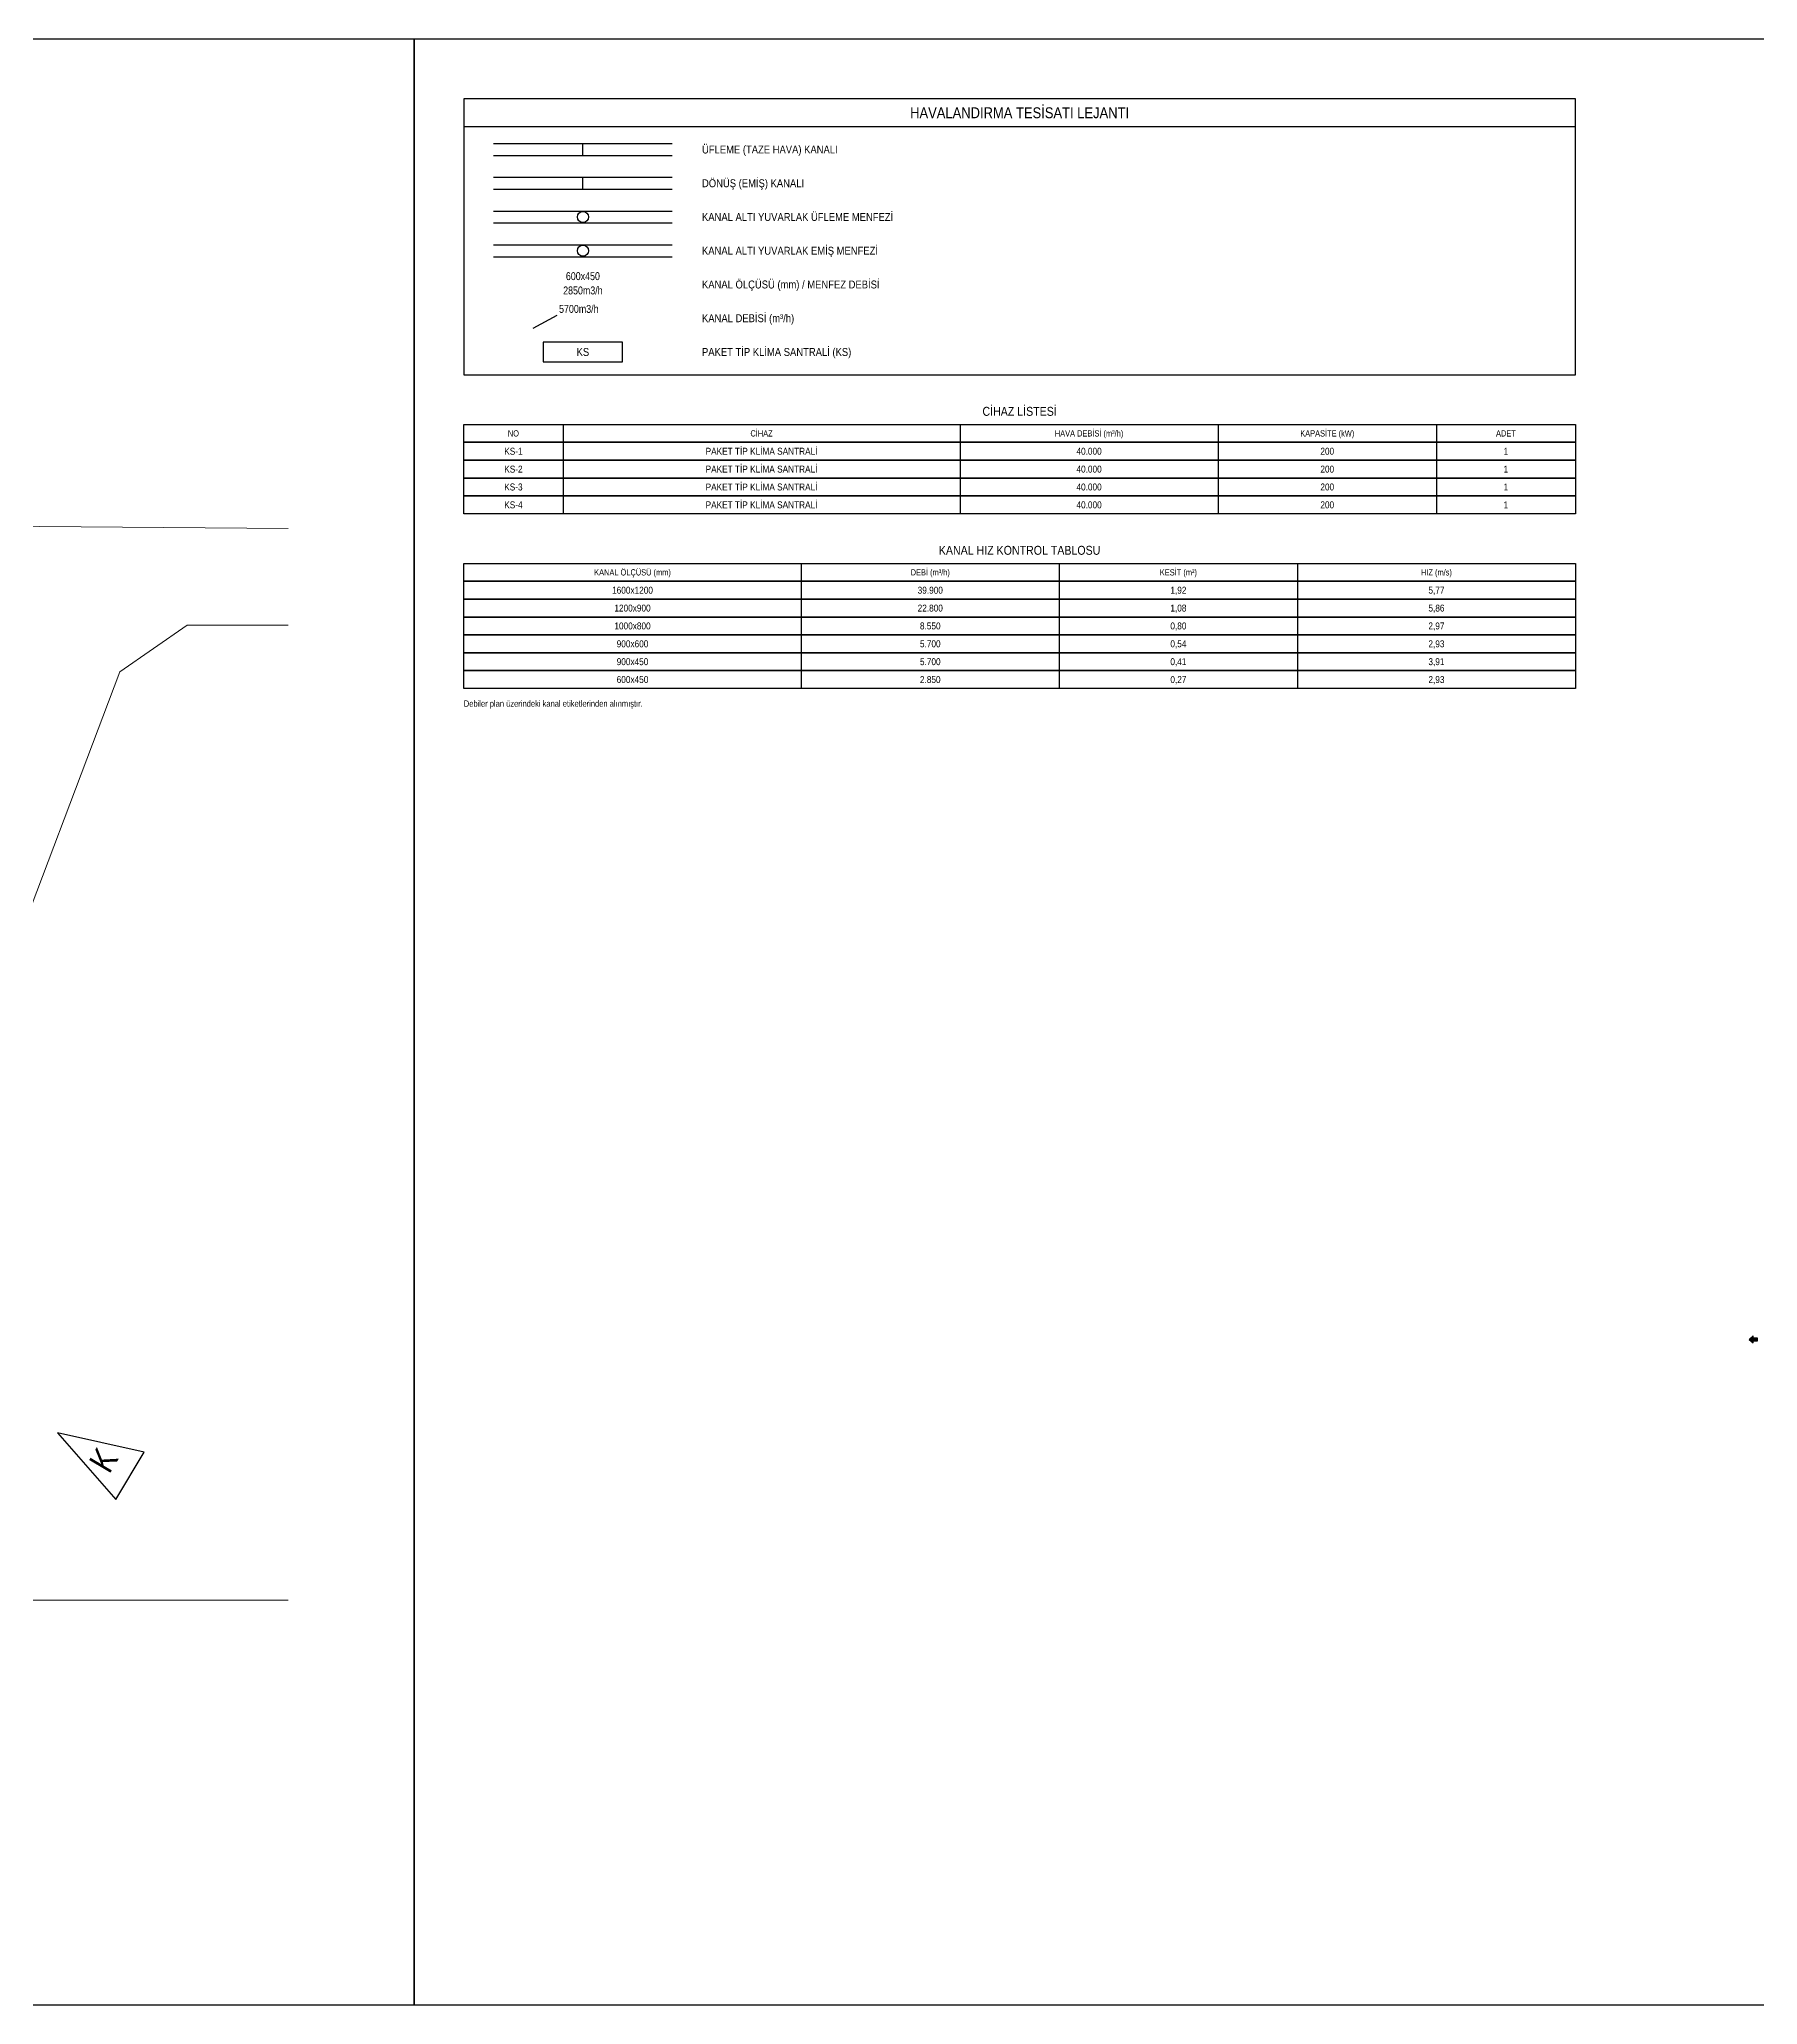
# Model space of a CAD drawing. Header units: centimetres. Extents: x 26200 to 113000, y -600 to 9300.
# Drawn here: x 42112 to 50768, y -600 to 9300 of the extents above; entities that cross this region are included whole.
import ezdxf
from ezdxf.enums import TextEntityAlignment as Align

# ---------------------------------------------------------------- set-up
doc = ezdxf.new("R2010")
doc.units = ezdxf.units.CM
for name, color, linetype in [('A-ANNO-TEXT', 8, 'Continuous'), ('L-SITE-CURB', 8, 'Continuous'), ('MTY-CIHAZ', 135, 'Continuous'), ('MTY-DONUS-KANALI', 4, 'Continuous'), ('MTY-UFLEME-CAP', 21, 'Continuous'), ('MTY-UFLEME-KANALI', 20, 'Continuous'), ('ROTAS-HAV-LEJANT', 7, 'Continuous'), ('ROTAS-HAV-TABLO', 7, 'Continuous'), ('ROTAS-PAFTA', 144, 'Continuous')]:
    doc.layers.add(name, color=color, linetype=linetype)
doc.styles.add('ANTET', font='ARIALN.TTF', dxfattribs={"height": 15})
doc.styles.add('ROTAS', font='arial.ttf')

msp = doc.modelspace()

# ---------------------------------------------------------------- hatches: boundary and pattern name
at = {"layer": 'A-ANNO-TEXT'}
h = msp.add_hatch(color=256, dxfattribs=at)
h.dxf.hatch_style = 1
h.paths.add_polyline_path([(50724.9, 2751.1), (50746.1, 2733.4), (50746.1, 2744.4), (50767.2, 2744.4), (50767.2, 2757.8), (50746.1, 2757.8), (50746.1, 2768.8)])

# ---------------------------------------------------------------- linework, layer by layer
for points in [[(50724.9, 2751.1), (50746.1, 2733.4), (50746.1, 2744.4), (50767.2, 2744.4), (50767.2, 2757.8), (50746.1, 2757.8), (50746.1, 2768.8)], [(42202.7, 2280.4), (42497.3, 1944), (42639.1, 2182.8)]]:
    msp.add_lwpolyline(points, close=True, dxfattribs=at)
at = {"layer": 'L-SITE-CURB', "lineweight": 0}
for p, q in [((40790, 6856.4), (43365.5, 6835.5)), ((42517.3, 6114.2), (42855.8, 6348.1)), ((42855.8, 6348.1), (43365.5, 6348.1)), ((42517.3, 6114.2), (40836.5, 1671.8)), ((40998, 1438), (43365.5, 1438))]:
    msp.add_line(p, q, dxfattribs=at)
at = {"layer": 'MTY-CIHAZ'}
msp.add_lwpolyline([(44650, 7675), (45050, 7675), (45050, 7775), (44650, 7775)], close=True, dxfattribs=at)
at = {"layer": 'MTY-DONUS-KANALI'}
msp.add_line((44850, 8545), (44850, 8605), dxfattribs=at)
for points in [[(44400, 8605), (45300, 8605)], [(44400, 8545), (45300, 8545)], [(44400, 8265), (45300, 8265)], [(44400, 8205), (45300, 8205)]]:
    msp.add_lwpolyline(points, dxfattribs=at)
msp.add_circle((44850, 8235), 28, dxfattribs=at)
at = {"layer": 'MTY-UFLEME-CAP'}
msp.add_lwpolyline([(44600, 7845), (44720, 7910)], dxfattribs=at)
at = {"layer": 'MTY-UFLEME-KANALI'}
msp.add_line((44850, 8715), (44850, 8775), dxfattribs=at)
for points in [[(44400, 8775), (45300, 8775)], [(44400, 8715), (45300, 8715)], [(44400, 8435), (45300, 8435)], [(44400, 8375), (45300, 8375)]]:
    msp.add_lwpolyline(points, dxfattribs=at)
msp.add_circle((44850, 8405), 28, dxfattribs=at)
at = {"layer": 'ROTAS-HAV-LEJANT'}
msp.add_line((44250, 8860), (49850, 8860), dxfattribs=at)
msp.add_lwpolyline([(44250, 7610), (49850, 7610), (49850, 9000), (44250, 9000)], close=True, dxfattribs=at)
at = {"layer": 'ROTAS-HAV-TABLO'}
for p, q in [((44750, 7360), (44750, 7270)), ((46750, 7360), (46750, 7270)), ((48050, 7360), (48050, 7270)), ((49150, 7360), (49150, 7270)), ((44750, 7270), (44750, 7180)), ((46750, 7270), (46750, 7180)), ((48050, 7270), (48050, 7180)), ((49150, 7270), (49150, 7180)), ((44750, 7180), (44750, 7090)), ((46750, 7180), (46750, 7090)), ((48050, 7180), (48050, 7090)), ((49150, 7180), (49150, 7090)), ((44750, 7090), (44750, 7000)), ((46750, 7090), (46750, 7000)), ((48050, 7090), (48050, 7000)), ((49150, 7090), (49150, 7000)), ((44750, 7000), (44750, 6910)), ((46750, 7000), (46750, 6910)), ((48050, 7000), (48050, 6910)), ((49150, 7000), (49150, 6910)), ((45950, 6660), (45950, 6570)), ((47250, 6660), (47250, 6570)), ((48450, 6660), (48450, 6570)), ((45950, 6570), (45950, 6480)), ((47250, 6570), (47250, 6480)), ((48450, 6570), (48450, 6480)), ((45950, 6480), (45950, 6390)), ((47250, 6480), (47250, 6390)), ((48450, 6480), (48450, 6390)), ((45950, 6390), (45950, 6300)), ((47250, 6390), (47250, 6300)), ((48450, 6390), (48450, 6300)), ((45950, 6300), (45950, 6210)), ((47250, 6300), (47250, 6210)), ((48450, 6300), (48450, 6210)), ((45950, 6210), (45950, 6120)), ((47250, 6210), (47250, 6120)), ((48450, 6210), (48450, 6120)), ((45950, 6120), (45950, 6030)), ((47250, 6120), (47250, 6030)), ((48450, 6120), (48450, 6030))]:
    msp.add_line(p, q, dxfattribs=at)
for points in [[(44250, 7360), (49850, 7360), (49850, 7270), (44250, 7270)], [(44250, 7270), (49850, 7270), (49850, 7180), (44250, 7180)], [(44250, 7180), (49850, 7180), (49850, 7090), (44250, 7090)], [(44250, 7090), (49850, 7090), (49850, 7000), (44250, 7000)], [(44250, 7000), (49850, 7000), (49850, 6910), (44250, 6910)], [(44250, 6660), (49850, 6660), (49850, 6570), (44250, 6570)], [(44250, 6570), (49850, 6570), (49850, 6480), (44250, 6480)], [(44250, 6480), (49850, 6480), (49850, 6390), (44250, 6390)], [(44250, 6390), (49850, 6390), (49850, 6300), (44250, 6300)], [(44250, 6300), (49850, 6300), (49850, 6210), (44250, 6210)], [(44250, 6210), (49850, 6210), (49850, 6120), (44250, 6120)], [(44250, 6120), (49850, 6120), (49850, 6030), (44250, 6030)]]:
    msp.add_lwpolyline(points, close=True, dxfattribs=at)
at = {"layer": 'ROTAS-PAFTA'}
for points in [[(28500, -600), (44000, -600), (44000, 9300), (28500, 9300)], [(44000, -600), (75600, -600), (75600, 9300), (44000, 9300)]]:
    msp.add_lwpolyline(points, close=True, dxfattribs=at)

# ---------------------------------------------------------------- texts
at = {"layer": 'A-ANNO-TEXT', "insert": (42434.9, 2142.6), "char_height": 125, "attachment_point": 5, "rotation": 59.3, "style": 'ANTET'}
msp.add_mtext_dynamic_manual_height_columns('K', width=270.055, gutter_width=500, heights=[0], dxfattribs=at)
at = {"layer": 'MTY-CIHAZ', "style": 'ROTAS', "width": 0.85}
msp.add_text('KS', height=40, dxfattribs=at).set_placement((44850, 7725), align=Align.MIDDLE_CENTER)
at = {"layer": 'MTY-UFLEME-CAP', "style": 'ROTAS', "width": 0.8}
msp.add_text('600x450', height=40, dxfattribs=at).set_placement((44850, 8075), align=Align.BOTTOM_CENTER)
msp.add_text('2850m3/h', height=40, dxfattribs=at).set_placement((44850, 8055), align=Align.TOP_CENTER)
msp.add_text('5700m3/h', height=40, dxfattribs=at).set_placement((44730, 7910), align=Align.BOTTOM_LEFT)
at = {"layer": 'ROTAS-HAV-LEJANT', "style": 'ROTAS', "width": 0.85}
msp.add_text('HAVALANDIRMA TESİSATI LEJANTI', height=55, dxfattribs=at).set_placement((47050, 8930), align=Align.MIDDLE_CENTER)
for s, p in [('ÜFLEME (TAZE HAVA) KANALI', (45450, 8745)), ('DÖNÜŞ (EMİŞ) KANALI', (45450, 8575)), ('KANAL ALTI YUVARLAK ÜFLEME MENFEZİ', (45450, 8405)), ('KANAL ALTI YUVARLAK EMİŞ MENFEZİ', (45450, 8235)), ('KANAL ÖLÇÜSÜ (mm) / MENFEZ DEBİSİ', (45450, 8065)), ('KANAL DEBİSİ (m³/h)', (45450, 7895)), ('PAKET TİP KLİMA SANTRALİ (KS)', (45450, 7725))]:
    msp.add_text(s, height=40, dxfattribs=at).set_placement(p, align=Align.MIDDLE_LEFT)
at = {"layer": 'ROTAS-HAV-TABLO', "style": 'ROTAS', "width": 0.85}
for s, p in [('CİHAZ LİSTESİ', (47050, 7390)), ('KANAL HIZ KONTROL TABLOSU', (47050, 6690))]:
    msp.add_text(s, height=45, dxfattribs=at).set_placement(p, align=Align.BOTTOM_CENTER)
for s, height, p in [('NO', 31.5, (44500, 7315)), ('CİHAZ', 31.5, (45750, 7315)), ('HAVA DEBİSİ (m³/h)', 31.5, (47400, 7315)), ('KAPASİTE (kW)', 31.5, (48600, 7315)), ('ADET', 31.5, (49500, 7315)), ('KS-1', 35, (44500, 7225)), ('PAKET TİP KLİMA SANTRALİ', 35, (45750, 7225)), ('40.000', 35, (47400, 7225)), ('200', 35, (48600, 7225)), ('1', 35, (49500, 7225)), ('KS-2', 35, (44500, 7135)), ('PAKET TİP KLİMA SANTRALİ', 35, (45750, 7135)), ('40.000', 35, (47400, 7135)), ('200', 35, (48600, 7135)), ('1', 35, (49500, 7135)), ('KS-3', 35, (44500, 7045)), ('PAKET TİP KLİMA SANTRALİ', 35, (45750, 7045)), ('40.000', 35, (47400, 7045)), ('200', 35, (48600, 7045)), ('1', 35, (49500, 7045)), ('KS-4', 35, (44500, 6955)), ('PAKET TİP KLİMA SANTRALİ', 35, (45750, 6955)), ('40.000', 35, (47400, 6955)), ('200', 35, (48600, 6955)), ('1', 35, (49500, 6955)), ('KANAL ÖLÇÜSÜ (mm)', 31.5, (45100, 6615)), ('DEBİ (m³/h)', 31.5, (46600, 6615)), ('KESİT (m²)', 31.5, (47850, 6615)), ('1600x1200', 35, (45100, 6525)), ('39.900', 35, (46600, 6525)), ('1,92', 35, (47850, 6525)), ('HIZ (m/s)', 31.5, (49150, 6615)), ('5,77', 35, (49150, 6525)), ('1200x900', 35, (45100, 6435)), ('22.800', 35, (46600, 6435)), ('1,08', 35, (47850, 6435)), ('5,86', 35, (49150, 6435)), ('1000x800', 35, (45100, 6345)), ('8.550', 35, (46600, 6345)), ('0,80', 35, (47850, 6345)), ('2,97', 35, (49150, 6345)), ('900x600', 35, (45100, 6255)), ('5.700', 35, (46600, 6255)), ('0,54', 35, (47850, 6255)), ('2,93', 35, (49150, 6255)), ('900x450', 35, (45100, 6165)), ('5.700', 35, (46600, 6165)), ('0,41', 35, (47850, 6165)), ('3,91', 35, (49150, 6165)), ('600x450', 35, (45100, 6075)), ('2.850', 35, (46600, 6075)), ('0,27', 35, (47850, 6075)), ('2,93', 35, (49150, 6075))]:
    msp.add_text(s, height=height, dxfattribs=at).set_placement(p, align=Align.MIDDLE_CENTER)
msp.add_text('Debiler plan üzerindeki kanal etiketlerinden alınmıştır.', height=32, dxfattribs=at).set_placement((44250, 5970), align=Align.TOP_LEFT)

doc.saveas('drawing.dxf')
